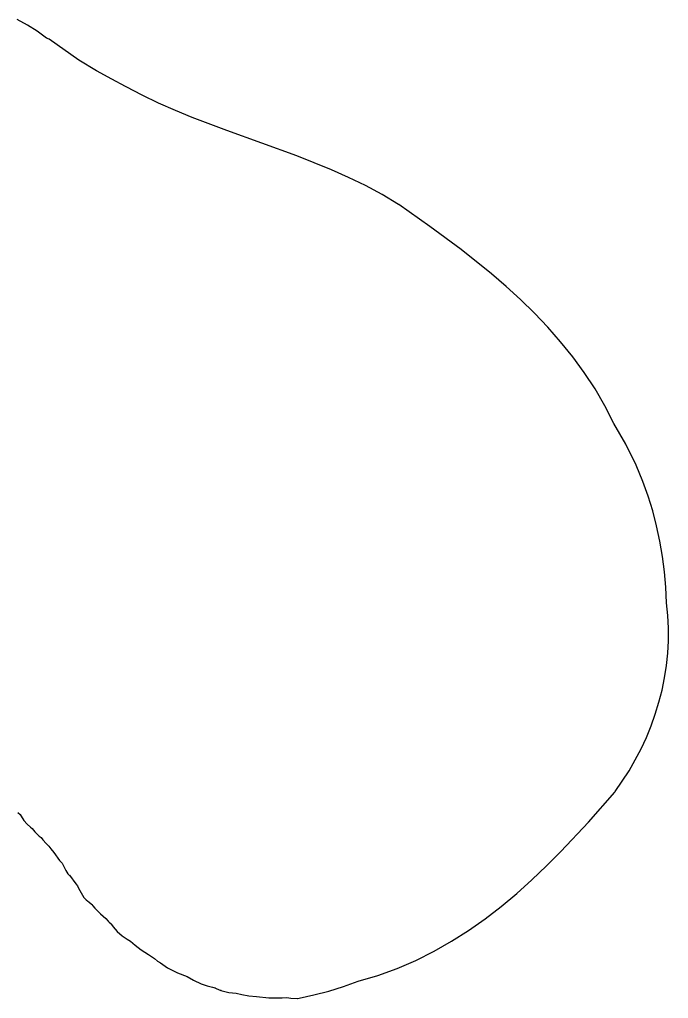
# Model space of a CAD drawing. Extents: x -2300 to 2026, y -6513 to 1502.
# Drawn here: x -1560 to -1366.5, y -3761.2 to -3469.2 of the extents above; entities that cross this region are included whole.
import ezdxf

# ---------------------------------------------------------------- set-up
doc = ezdxf.new("R2010")
doc.units = 0

msp = doc.modelspace()

# ---------------------------------------------------------------- linework, layer by layer
at = {"layer": 'Layer 1'}
for p, q in [((-1557.713201, -3470.868421), (-1560.734461, -3469.22152)), ((-1554.788643, -3472.722433), (-1557.713201, -3470.868421)), ((-1551.971712, -3474.781863), (-1554.788643, -3472.722433)), ((-1551.214646, -3475.027184), (-1551.971712, -3474.781863)), ((-1542.334346, -3481.347534), (-1551.214646, -3475.027184)), ((-1537.051512, -3484.46453), (-1542.334346, -3481.347534)), ((-1532.50223, -3487.03198), (-1537.051512, -3484.46453)), ((-1528.391346, -3489.160764), (-1532.50223, -3487.03198)), ((-1528.234163, -3489.242043), (-1528.391346, -3489.160764)), ((-1523.437884, -3491.811816), (-1528.234163, -3489.242043)), ((-1518.540577, -3494.185392), (-1523.437884, -3491.811816)), ((-1513.555885, -3496.394077), (-1518.540577, -3494.185392)), ((-1508.497446, -3498.469179), (-1513.555885, -3496.394077)), ((-1498.213895, -3502.343859), (-1508.497446, -3498.469179)), ((-1487.799051, -3506.059881), (-1498.213895, -3502.343859)), ((-1477.362039, -3509.867699), (-1487.799051, -3506.059881)), ((-1467.011987, -3514.017764), (-1477.362039, -3509.867699)), ((-1461.903672, -3516.299405), (-1467.011987, -3514.017764)), ((-1456.858019, -3518.760528), (-1461.903672, -3516.299405)), ((-1451.888669, -3521.432439), (-1456.858019, -3518.760528)), ((-1447.009263, -3524.346443), (-1451.888669, -3521.432439)), ((-1446.92157, -3524.40444), (-1447.009263, -3524.346443)), ((-1437.604295, -3530.973666), (-1446.92157, -3524.40444)), ((-1428.339911, -3537.838457), (-1437.604295, -3530.973666)), ((-1419.286919, -3545.078743), (-1428.339911, -3537.838457)), ((-1414.889226, -3548.864674), (-1419.286919, -3545.078743)), ((-1410.60382, -3552.774452), (-1414.889226, -3548.864674)), ((-1406.450512, -3556.81807), (-1410.60382, -3552.774452)), ((-1402.449115, -3561.005517), (-1406.450512, -3556.81807)), ((-1398.619442, -3565.346786), (-1402.449115, -3561.005517)), ((-1394.981304, -3569.851867), (-1398.619442, -3565.346786)), ((-1391.554516, -3574.530751), (-1394.981304, -3569.851867)), ((-1388.358889, -3579.393431), (-1391.554516, -3574.530751)), ((-1385.414236, -3584.449897), (-1388.358889, -3579.393431)), ((-1382.74037, -3589.71014), (-1385.414236, -3584.449897)), ((-1379.204403, -3595.837417), (-1382.74037, -3589.71014)), ((-1376.11671, -3602.16184), (-1379.204403, -3595.837417)), ((-1374.08, -3607.06), (-1376.11671, -3602.16184)), ((-1374.085582, -3607.06263), (-1374.08, -3607.06)), ((-1372.519516, -3611.409695), (-1374.085582, -3607.06263)), ((-1371.149122, -3615.81893), (-1372.519516, -3611.409695)), ((-1369.974382, -3620.283946), (-1371.149122, -3615.81893)), ((-1368.995278, -3624.798355), (-1369.974382, -3620.283946)), ((-1368.211792, -3629.355767), (-1368.995278, -3624.798355)), ((-1367.623907, -3633.949792), (-1368.211792, -3629.355767)), ((-1367.231603, -3638.574043), (-1367.623907, -3633.949792)), ((-1367.034862, -3643.22213), (-1367.231603, -3638.574043)), ((-1366.647552, -3646.994376), (-1367.034862, -3643.22213)), ((-1366.460258, -3650.759343), (-1366.647552, -3646.994376)), ((-1366.468553, -3654.511379), (-1366.460258, -3650.759343)), ((-1366.668009, -3658.24483), (-1366.468553, -3654.511379)), ((-1367.054201, -3661.954042), (-1366.668009, -3658.24483)), ((-1367.6227, -3665.63336), (-1367.054201, -3661.954042)), ((-1368.369079, -3669.277133), (-1367.6227, -3665.63336)), ((-1369.288912, -3672.879705), (-1368.369079, -3669.277133)), ((-1370.377772, -3676.435423), (-1369.288912, -3672.879705)), ((-1371.631232, -3679.938634), (-1370.377772, -3676.435423)), ((-1373.044863, -3683.383683), (-1371.631232, -3679.938634)), ((-1374.614241, -3686.764917), (-1373.044863, -3683.383683)), ((-1376.334936, -3690.076683), (-1374.614241, -3686.764917)), ((-1378.202523, -3693.313326), (-1376.334936, -3690.076683)), ((-1380.212574, -3696.469193), (-1378.202523, -3693.313326)), ((-1382.360662, -3699.53863), (-1380.212574, -3696.469193)), ((-1390.316859, -3708.627315), (-1382.474051, -3699.681505)), ((-1382.474051, -3699.681505), (-1382.360662, -3699.53863)), ((-1560.538998, -3705.774479), (-1559.886096, -3706.332932)), ((-1559.886096, -3706.332932), (-1559.566417, -3706.881994)), ((-1559.566417, -3706.881994), (-1558.719767, -3708.13937)), ((-1558.719767, -3708.13937), (-1557.816107, -3709.230214)), ((-1557.816107, -3709.230214), (-1556.785821, -3710.190015)), ((-1556.785821, -3710.190015), (-1556.320917, -3710.511004)), ((-1556.320917, -3710.511004), (-1555.470813, -3711.507423)), ((-1398.541894, -3717.422833), (-1390.316859, -3708.627315)), ((-1555.470813, -3711.507423), (-1554.159367, -3712.822604)), ((-1554.159367, -3712.822604), (-1553.632488, -3713.234929)), ((-1553.632488, -3713.234929), (-1553.108986, -3713.932131)), ((-1553.108986, -3713.932131), (-1552.123268, -3715.024779)), ((-1552.123268, -3715.024779), (-1551.363726, -3715.708884)), ((-1551.363726, -3715.708884), (-1551.260327, -3715.839694)), ((-1551.260327, -3715.839694), (-1550.751969, -3716.627092)), ((-1550.751969, -3716.627092), (-1549.817421, -3717.730502)), ((-1549.817421, -3717.730502), (-1548.117871, -3720.066452)), ((-1548.117871, -3720.066452), (-1547.343703, -3720.899993)), ((-1402.815248, -3721.702927), (-1398.541894, -3717.422833)), ((-1547.343703, -3720.899993), (-1547.093471, -3721.236965)), ((-1547.093471, -3721.236965), (-1546.666552, -3722.25386)), ((-1546.666552, -3722.25386), (-1546.243672, -3723.075879)), ((-1546.243672, -3723.075879), (-1545.594031, -3724.015295)), ((-1407.20516, -3725.871879), (-1402.815248, -3721.702927)), ((-1545.594031, -3724.015295), (-1545.115431, -3724.547741)), ((-1545.115431, -3724.547741), (-1545.168752, -3724.431854)), ((-1545.168752, -3724.431854), (-1543.257982, -3727.069004)), ((-1411.718632, -3729.905169), (-1407.20516, -3725.871879)), ((-1543.257982, -3727.069004), (-1542.758747, -3727.662727)), ((-1542.758747, -3727.662727), (-1542.464722, -3728.37583)), ((-1542.464722, -3728.37583), (-1540.889062, -3731.1042)), ((-1540.889062, -3731.1042), (-1540.18649, -3731.868737)), ((-1540.18649, -3731.868737), (-1539.651362, -3732.21862)), ((-1416.362664, -3733.778272), (-1411.718632, -3729.905169)), ((-1539.651362, -3732.21862), (-1539.327794, -3732.430656)), ((-1539.327794, -3732.430656), (-1539.352617, -3732.392821)), ((-1539.352617, -3732.392821), (-1538.583846, -3733.124974)), ((-1538.583846, -3733.124974), (-1538.494925, -3733.22234)), ((-1538.494925, -3733.22234), (-1538.182421, -3733.641015)), ((-1538.182421, -3733.641015), (-1537.612172, -3734.305646)), ((-1537.612172, -3734.305646), (-1535.858962, -3736.016966)), ((-1421.144256, -3737.466668), (-1416.362664, -3733.778272)), ((-1535.858962, -3736.016966), (-1534.285942, -3737.378616)), ((-1534.285942, -3737.378616), (-1533.572818, -3738.22909)), ((-1426.07041, -3740.945832), (-1421.144256, -3737.466668)), ((-1533.572818, -3738.22909), (-1533.307897, -3738.495366)), ((-1533.307897, -3738.495366), (-1532.721328, -3738.990453)), ((-1532.721328, -3738.990453), (-1532.638355, -3739.075543)), ((-1532.638355, -3739.075543), (-1532.610225, -3739.143065)), ((-1532.610225, -3739.143065), (-1532.121298, -3739.843679)), ((-1532.121298, -3739.843679), (-1530.935155, -3741.22533)), ((-1530.935155, -3741.22533), (-1529.450898, -3742.587929)), ((-1529.450898, -3742.587929), (-1527.914483, -3743.58731)), ((-1431.148125, -3744.191243), (-1426.07041, -3740.945832)), ((-1527.914483, -3743.58731), (-1526.924938, -3744.156159)), ((-1526.924938, -3744.156159), (-1525.509988, -3745.330642)), ((-1525.509988, -3745.330642), (-1523.778668, -3746.700389)), ((-1436.384403, -3747.178378), (-1431.148125, -3744.191243)), ((-1523.778668, -3746.700389), (-1521.526522, -3748.127707)), ((-1521.526522, -3748.127707), (-1519.739188, -3749.296899)), ((-1519.739188, -3749.296899), (-1518.883528, -3750.085355)), ((-1441.786244, -3749.882714), (-1436.384403, -3747.178378)), ((-1518.883528, -3750.085355), (-1517.945382, -3750.643095)), ((-1517.945382, -3750.643095), (-1515.859452, -3752.064435)), ((-1515.859452, -3752.064435), (-1512.916322, -3753.564305)), ((-1453.114618, -3754.3449), (-1447.360649, -3752.279729)), ((-1447.360649, -3752.279729), (-1441.786244, -3749.882714)), ((-1512.916322, -3753.564305), (-1510.079002, -3754.696295)), ((-1510.079002, -3754.696295), (-1508.161436, -3755.751395)), ((-1459.055151, -3756.053705), (-1453.114618, -3754.3449)), ((-1508.161436, -3755.751395), (-1505.885602, -3756.883015)), ((-1505.885602, -3756.883015), (-1504.056556, -3757.502138)), ((-1504.056556, -3757.502138), (-1502.480552, -3757.907905)), ((-1502.480552, -3757.907905), (-1501.796577, -3758.063532)), ((-1501.796577, -3758.063532), (-1501.702585, -3758.067627)), ((-1501.702585, -3758.067627), (-1501.775556, -3758.032153)), ((-1501.775556, -3758.032153), (-1501.373872, -3758.305307)), ((-1467.785265, -3759.058306), (-1463.3974, -3757.686815)), ((-1463.3974, -3757.686815), (-1459.055151, -3756.053705)), ((-1501.373872, -3758.305307), (-1499.960606, -3758.831192)), ((-1499.956545, -3758.830067), (-1500.106362, -3758.791543)), ((-1500.106362, -3758.791543), (-1499.91, -3758.847)), ((-1499.960606, -3758.831192), (-1497.573076, -3759.448622)), ((-1499.91, -3758.847), (-1499.956545, -3758.830067)), ((-1497.573076, -3759.448622), (-1495.426886, -3759.668331)), ((-1495.426886, -3759.668331), (-1493.761652, -3760.065336)), ((-1493.761652, -3760.065336), (-1491.676076, -3760.508857)), ((-1491.676076, -3760.508857), (-1489.357236, -3760.697028)), ((-1489.357236, -3760.697028), (-1485.676046, -3761.057495)), ((-1485.676046, -3761.057495), (-1481.647936, -3761.076544)), ((-1481.647936, -3761.076544), (-1480.326376, -3760.947004)), ((-1480.326376, -3760.947004), (-1479.069194, -3761.112236)), ((-1476.649651, -3761.183435), (-1472.206698, -3760.209929)), ((-1472.206698, -3760.209929), (-1467.785265, -3759.058306)), ((-1479.069194, -3761.112236), (-1477.089176, -3761.232541)), ((-1477.089176, -3761.232541), (-1477.033423, -3761.230425)), ((-1477.033423, -3761.230425), (-1476.998011, -3761.226191)), ((-1476.998011, -3761.226191), (-1476.649651, -3761.183435))]:
    msp.add_line(p, q, dxfattribs=at)

doc.saveas('drawing.dxf')
